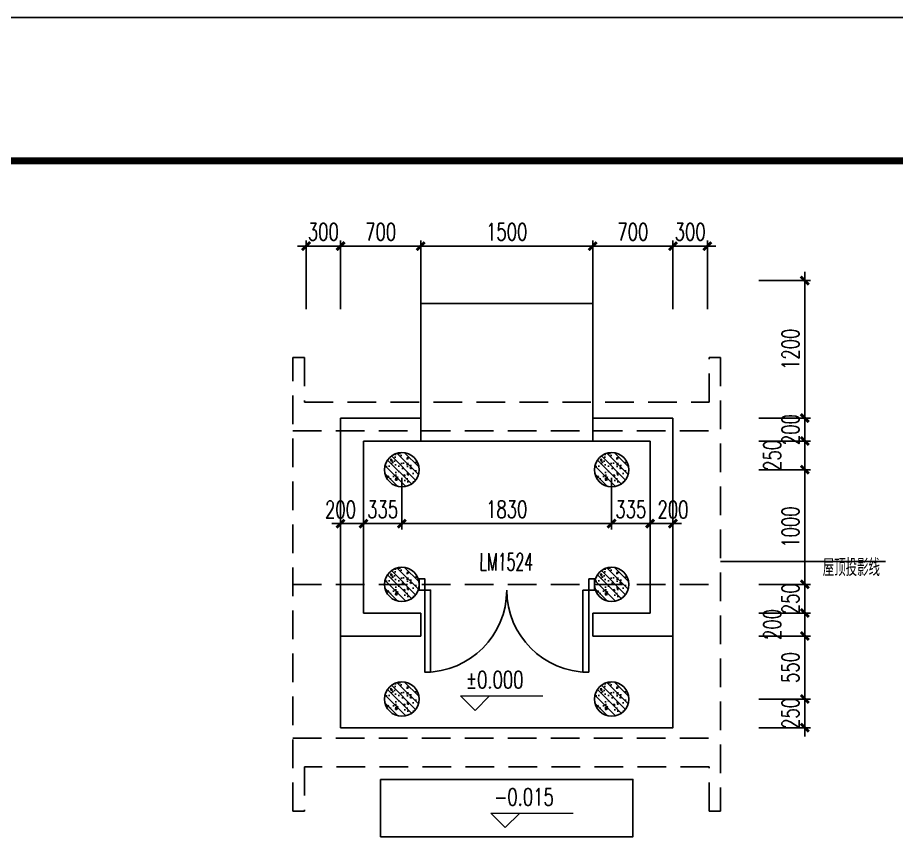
# Model space of a CAD drawing. Extents: x -336292 to -294242, y 8813 to 68263.
# Drawn here: x -314137 to -306470, y 61070 to 68263 of the extents above; entities that cross this region are included whole.
import ezdxf
from ezdxf.enums import TextEntityAlignment as Align

# ---------------------------------------------------------------- set-up
doc = ezdxf.new("R2010")
doc.units = 0
doc.header["$LTSCALE"] = 1000
doc.header["$MEASUREMENT"] = 0
doc.linetypes.add('HIDDEN', pattern=[0.375, 0.25, -0.125])
doc.layers.get('0').update_dxf_attribs({"linetype": 'CONTINUOUS'})
doc.layers.get('Defpoints').update_dxf_attribs({"linetype": 'CONTINUOUS'})
for name, color, linetype in [('A-COLUMN', 1, 'CONTINUOUS'), ('A-CONCRETE-HATCH', 252, 'CONTINUOUS'), ('A-DIM', 201, 'CONTINUOUS'), ('A-LINE', 8, 'CONTINUOUS'), ('A-NOTE', 150, 'CONTINUOUS'), ('A-PAVE', 17, 'CONTINUOUS'), ('A-ROAD', 150, 'CONTINUOUS'), ('A-ROOF', 7, 'CONTINUOUS'), ('A-WALL', 2, 'CONTINUOUS'), ('A-WINDOW', 4, 'CONTINUOUS'), ('A-WINDOW-TEXT', 93, 'CONTINUOUS'), ('图框', 7, 'CONTINUOUS')]:
    doc.layers.add(name, color=color, linetype=linetype)
doc.layers.add('A-LEVEL', color=135, linetype='CONTINUOUS', lineweight=0)
doc.styles.add('_HZTXT', font='tjromans.shx', dxfattribs={"width": 0.7, "bigfont": 'tjhztxt.shx'})
doc.styles.add('DIM_FONT', font='SIMPLEX', dxfattribs={"width": 0.7, "bigfont": 'GBCBIG'})
doc.styles.add('PRC-S', font='tjromans.shx', dxfattribs={"width": 0.7, "bigfont": 'tjhztxt.shx'})
doc.styles.add('TJHZTXT', font='tjromans.shx', dxfattribs={"width": 0.8, "bigfont": 'tjhztxt.shx'})
doc.styles.add('zjz', font='tjromans.shx', dxfattribs={"width": 0.7, "height": 500, "bigfont": 'tjhztxt.shx'})
doc.dimstyles.new('DIM100', dxfattribs={"dimscale": 100, "dimtxt": 3, "dimasz": 0.01, "dimexe": 1, "dimexo": 1, "dimgap": 1, "dimtad": 1, "dimdec": 0, "dimtxsty": 'DIM_FONT', "dimblk1": '_DIMX', "dimblk2": '_DIMX', "dimsah": 1, "dimcen": 0.01, "dimclrd": 256, "dimclre": 256, "dimclrt": 7, "dimazin": 3, "dimtfac": 1, "dimtdec": 0, "dimtix": 1, "dimtmove": 2, "dimatfit": 3, "dimldrblk": '_DIMX', "dimtzin": 5})

# ---------------------------------------------------------------- blocks, each defined once
blk = doc.blocks.new('A$C27EA7CCC')
at = {"layer": 'A-LEVEL', "linetype": 'ByBlock'}
blk.add_lwpolyline([(1018, 509), (509, 0), (0, 509), (2880, 509)], dxfattribs=at)
at = {"layer": 'A-LEVEL', "style": 'zjz', "width": 0.7}
for tag, p in [('-6.000（建筑）', (3635, 1346)), ('-6.300（结构）', (3635, 645))]:
    blk.add_attdef(tag, text='', height=600, dxfattribs=at).set_placement(p, align=Align.RIGHT)
blk = doc.blocks.new('_DIMX')
blk.add_line((-150, 0), (150, 0))
at = {"const_width": 50}
blk.add_lwpolyline([(-70, -70), (70, 70)], dxfattribs=at)
blk = doc.blocks.new('*D244')
at = {"layer": 'A-DIM', "lineweight": -2}
for p, q in [((-311619.5, 65721.2), (-311619.5, 66319.8)), ((-311319.5, 65721.2), (-311319.5, 66319.8)), ((-311620, 66269.8), (-311620.5, 66269.8)), ((-311319.5, 66269.8), (-311619.5, 66269.8)), ((-311319, 66269.8), (-311318.5, 66269.8))]:
    blk.add_line(p, q, dxfattribs=at)
at = {"layer": 'Defpoints', "color": 0}
for p in [(-311619.5, 66269.8), (-311619.5, 65671.2), (-311319.5, 65671.2)]:
    blk.add_point(p, dxfattribs=at)
at = {"layer": 'A-DIM', "lineweight": -2, "xscale": 0.5, "yscale": 0.5, "zscale": 0.5}
blk.add_blockref('_DIMX', (-311619.5, 66269.8), dxfattribs=at)
at = {"layer": 'A-DIM', "lineweight": -2, "xscale": 0.5, "yscale": 0.5, "zscale": 0.5, "rotation": 180}
blk.add_blockref('_DIMX', (-311319.5, 66269.8), dxfattribs=at)
at = {"layer": 'A-DIM', "insert": (-311469.5, 66394.8), "char_height": 150, "attachment_point": 5, "style": 'DIM_FONT'}
blk.add_mtext('\\A1;300', dxfattribs=at)
blk = doc.blocks.new('*D245')
at = {"layer": 'A-DIM', "lineweight": -2}
for p, q in [((-310619.5, 65721.2), (-310619.5, 66319.8)), ((-309119.5, 65721.2), (-309119.5, 66319.8)), ((-309120, 66269.8), (-310619, 66269.8))]:
    blk.add_line(p, q, dxfattribs=at)
at = {"layer": 'Defpoints', "color": 0}
for p in [(-310619.5, 66269.8), (-310619.5, 65671.2), (-309119.5, 65671.2)]:
    blk.add_point(p, dxfattribs=at)
at = {"layer": 'A-DIM', "lineweight": -2, "xscale": 0.5, "yscale": 0.5, "zscale": 0.5, "rotation": 180}
blk.add_blockref('_DIMX', (-310619.5, 66269.8), dxfattribs=at)
at = {"layer": 'A-DIM', "lineweight": -2, "xscale": 0.5, "yscale": 0.5, "zscale": 0.5}
blk.add_blockref('_DIMX', (-309119.5, 66269.8), dxfattribs=at)
at = {"layer": 'A-DIM', "insert": (-309869.5, 66394.8), "char_height": 150, "attachment_point": 5, "style": 'DIM_FONT'}
blk.add_mtext('\\A1;1500', dxfattribs=at)
blk = doc.blocks.new('*D246')
at = {"layer": 'A-DIM', "lineweight": -2}
for p, q in [((-308419.5, 65721.2), (-308419.5, 66319.8)), ((-308119.5, 65721.2), (-308119.5, 66319.8)), ((-308420, 66269.8), (-308420.5, 66269.8)), ((-308419.5, 66269.8), (-308119.5, 66269.8)), ((-308119, 66269.8), (-308118.5, 66269.8))]:
    blk.add_line(p, q, dxfattribs=at)
at = {"layer": 'Defpoints', "color": 0}
for p in [(-308119.5, 66269.8), (-308419.5, 65671.2), (-308119.5, 65671.2)]:
    blk.add_point(p, dxfattribs=at)
at = {"layer": 'A-DIM', "lineweight": -2, "xscale": 0.5, "yscale": 0.5, "zscale": 0.5}
blk.add_blockref('_DIMX', (-308419.5, 66269.8), dxfattribs=at)
at = {"layer": 'A-DIM', "lineweight": -2, "xscale": 0.5, "yscale": 0.5, "zscale": 0.5, "rotation": 180}
blk.add_blockref('_DIMX', (-308119.5, 66269.8), dxfattribs=at)
at = {"layer": 'A-DIM', "insert": (-308269.5, 66394.8), "char_height": 150, "attachment_point": 5, "style": 'DIM_FONT'}
blk.add_mtext('\\A1;300', dxfattribs=at)
blk = doc.blocks.new('*D247')
at = {"layer": 'A-DIM', "lineweight": -2}
for p, q in [((-311319.5, 65721.2), (-311319.5, 66319.8)), ((-310619.5, 65721.2), (-310619.5, 66319.8)), ((-310620, 66269.8), (-311319, 66269.8))]:
    blk.add_line(p, q, dxfattribs=at)
at = {"layer": 'Defpoints', "color": 0}
for p in [(-311319.5, 66269.8), (-311319.5, 65671.2), (-310619.5, 65671.2)]:
    blk.add_point(p, dxfattribs=at)
at = {"layer": 'A-DIM', "lineweight": -2, "xscale": 0.5, "yscale": 0.5, "zscale": 0.5, "rotation": 180}
blk.add_blockref('_DIMX', (-311319.5, 66269.8), dxfattribs=at)
at = {"layer": 'A-DIM', "lineweight": -2, "xscale": 0.5, "yscale": 0.5, "zscale": 0.5}
blk.add_blockref('_DIMX', (-310619.5, 66269.8), dxfattribs=at)
at = {"layer": 'A-DIM', "insert": (-310969.5, 66394.8), "char_height": 150, "attachment_point": 5, "style": 'DIM_FONT'}
blk.add_mtext('\\A1;700', dxfattribs=at)
blk = doc.blocks.new('*D248')
at = {"layer": 'A-DIM', "lineweight": -2}
for p, q in [((-309119.5, 65721.2), (-309119.5, 66319.8)), ((-308419.5, 65721.2), (-308419.5, 66319.8)), ((-308420, 66269.8), (-309119, 66269.8))]:
    blk.add_line(p, q, dxfattribs=at)
at = {"layer": 'Defpoints', "color": 0}
for p in [(-309119.5, 66269.8), (-309119.5, 65671.2), (-308419.5, 65671.2)]:
    blk.add_point(p, dxfattribs=at)
at = {"layer": 'A-DIM', "lineweight": -2, "xscale": 0.5, "yscale": 0.5, "zscale": 0.5, "rotation": 180}
blk.add_blockref('_DIMX', (-309119.5, 66269.8), dxfattribs=at)
at = {"layer": 'A-DIM', "lineweight": -2, "xscale": 0.5, "yscale": 0.5, "zscale": 0.5}
blk.add_blockref('_DIMX', (-308419.5, 66269.8), dxfattribs=at)
at = {"layer": 'A-DIM', "insert": (-308769.5, 66394.8), "char_height": 150, "attachment_point": 5, "style": 'DIM_FONT'}
blk.add_mtext('\\A1;700', dxfattribs=at)
blk = doc.blocks.new('*D249')
at = {"layer": 'A-DIM', "lineweight": -2}
for p, q in [((-307669.5, 62319.8), (-307219.5, 62319.8)), ((-307269.5, 62320.3), (-307269.5, 62320.8)), ((-307269.5, 62319.8), (-307269.5, 62069.8)), ((-307669.5, 62069.8), (-307219.5, 62069.8)), ((-307269.5, 62069.3), (-307269.5, 62068.8))]:
    blk.add_line(p, q, dxfattribs=at)
at = {"layer": 'Defpoints', "color": 0}
for p in [(-307719.5, 62319.8), (-307719.5, 62069.8), (-307269.5, 62069.8)]:
    blk.add_point(p, dxfattribs=at)
at = {"layer": 'A-DIM', "lineweight": -2, "xscale": 0.5, "yscale": 0.5, "zscale": 0.5}
for p, rotation in [((-307269.5, 62319.8), 270), ((-307269.5, 62069.8), 90)]:
    blk.add_blockref('_DIMX', p, dxfattribs=dict(at, rotation=rotation))
at = {"layer": 'A-DIM', "insert": (-307394.5, 62194.8), "char_height": 150, "attachment_point": 5, "rotation": 90, "style": 'DIM_FONT'}
blk.add_mtext('\\A1;250', dxfattribs=at)
blk = doc.blocks.new('*D250')
at = {"layer": 'A-DIM', "lineweight": -2}
for p, q in [((-307669.5, 62869.8), (-307219.5, 62869.8)), ((-307269.5, 62869.3), (-307269.5, 62320.3)), ((-307669.5, 62319.8), (-307219.5, 62319.8))]:
    blk.add_line(p, q, dxfattribs=at)
at = {"layer": 'Defpoints', "color": 0}
for p in [(-307719.5, 62869.8), (-307719.5, 62319.8), (-307269.5, 62319.8)]:
    blk.add_point(p, dxfattribs=at)
at = {"layer": 'A-DIM', "lineweight": -2, "xscale": 0.5, "yscale": 0.5, "zscale": 0.5}
for p, rotation in [((-307269.5, 62869.8), 90), ((-307269.5, 62319.8), 270)]:
    blk.add_blockref('_DIMX', p, dxfattribs=dict(at, rotation=rotation))
at = {"layer": 'A-DIM', "insert": (-307394.5, 62594.8), "char_height": 150, "attachment_point": 5, "rotation": 90, "style": 'DIM_FONT'}
blk.add_mtext('\\A1;550', dxfattribs=at)
blk = doc.blocks.new('*D251')
at = {"layer": 'A-DIM', "lineweight": -2}
for p, q in [((-307669.5, 63069.8), (-307219.5, 63069.8)), ((-307269.5, 63069.3), (-307269.5, 62870.3)), ((-307669.5, 62869.8), (-307219.5, 62869.8))]:
    blk.add_line(p, q, dxfattribs=at)
at = {"layer": 'Defpoints', "color": 0}
for p in [(-307719.5, 63069.8), (-307719.5, 62869.8), (-307269.5, 62869.8)]:
    blk.add_point(p, dxfattribs=at)
at = {"layer": 'A-DIM', "lineweight": -2, "xscale": 0.5, "yscale": 0.5, "zscale": 0.5}
for p, rotation in [((-307269.5, 63069.8), 90), ((-307269.5, 62869.8), 270)]:
    blk.add_blockref('_DIMX', p, dxfattribs=dict(at, rotation=rotation))
at = {"layer": 'A-DIM', "insert": (-307553.3, 62969.8), "char_height": 150, "attachment_point": 5, "rotation": 90, "style": 'DIM_FONT'}
blk.add_mtext('\\A1;200', dxfattribs=at)
blk = doc.blocks.new('*D252')
at = {"layer": 'A-DIM', "lineweight": -2}
for p, q in [((-307669.5, 63319.8), (-307219.5, 63319.8)), ((-307269.5, 63320.3), (-307269.5, 63320.8)), ((-307269.5, 63319.8), (-307269.5, 63069.8)), ((-307669.5, 63069.8), (-307219.5, 63069.8)), ((-307269.5, 63069.3), (-307269.5, 63068.8))]:
    blk.add_line(p, q, dxfattribs=at)
at = {"layer": 'Defpoints', "color": 0}
for p in [(-307719.5, 63319.8), (-307719.5, 63069.8), (-307269.5, 63069.8)]:
    blk.add_point(p, dxfattribs=at)
at = {"layer": 'A-DIM', "lineweight": -2, "xscale": 0.5, "yscale": 0.5, "zscale": 0.5}
for p, rotation in [((-307269.5, 63319.8), 270), ((-307269.5, 63069.8), 90)]:
    blk.add_blockref('_DIMX', p, dxfattribs=dict(at, rotation=rotation))
at = {"layer": 'A-DIM', "insert": (-307394.5, 63194.8), "char_height": 150, "attachment_point": 5, "rotation": 90, "style": 'DIM_FONT'}
blk.add_mtext('\\A1;250', dxfattribs=at)
blk = doc.blocks.new('*D253')
at = {"layer": 'A-DIM', "lineweight": -2}
for p, q in [((-307669.5, 64319.8), (-307219.5, 64319.8)), ((-307269.5, 64319.3), (-307269.5, 63320.3)), ((-307669.5, 63319.8), (-307219.5, 63319.8))]:
    blk.add_line(p, q, dxfattribs=at)
at = {"layer": 'Defpoints', "color": 0}
for p in [(-307719.5, 64319.8), (-307719.5, 63319.8), (-307269.5, 63319.8)]:
    blk.add_point(p, dxfattribs=at)
at = {"layer": 'A-DIM', "lineweight": -2, "xscale": 0.5, "yscale": 0.5, "zscale": 0.5}
for p, rotation in [((-307269.5, 64319.8), 90), ((-307269.5, 63319.8), 270)]:
    blk.add_blockref('_DIMX', p, dxfattribs=dict(at, rotation=rotation))
at = {"layer": 'A-DIM', "insert": (-307394.5, 63819.8), "char_height": 150, "attachment_point": 5, "rotation": 90, "style": 'DIM_FONT'}
blk.add_mtext('\\A1;1000', dxfattribs=at)
blk = doc.blocks.new('*D254')
at = {"layer": 'A-DIM', "lineweight": -2}
for p, q in [((-307669.5, 64569.8), (-307219.5, 64569.8)), ((-307269.5, 64569.3), (-307269.5, 64320.3)), ((-307669.5, 64319.8), (-307219.5, 64319.8))]:
    blk.add_line(p, q, dxfattribs=at)
at = {"layer": 'Defpoints', "color": 0}
for p in [(-307719.5, 64569.8), (-307719.5, 64319.8), (-307269.5, 64319.8)]:
    blk.add_point(p, dxfattribs=at)
at = {"layer": 'A-DIM', "lineweight": -2, "xscale": 0.5, "yscale": 0.5, "zscale": 0.5}
for p, rotation in [((-307269.5, 64569.8), 90), ((-307269.5, 64319.8), 270)]:
    blk.add_blockref('_DIMX', p, dxfattribs=dict(at, rotation=rotation))
at = {"layer": 'A-DIM', "insert": (-307553.3, 64444.8), "char_height": 150, "attachment_point": 5, "rotation": 90, "style": 'DIM_FONT'}
blk.add_mtext('\\A1;250', dxfattribs=at)
blk = doc.blocks.new('*D255')
at = {"layer": 'A-DIM', "lineweight": -2}
for p, q in [((-307669.5, 64769.8), (-307219.5, 64769.8)), ((-307269.5, 64770.3), (-307269.5, 64770.8)), ((-307269.5, 64769.8), (-307269.5, 64569.8)), ((-307669.5, 64569.8), (-307219.5, 64569.8)), ((-307269.5, 64569.3), (-307269.5, 64568.8))]:
    blk.add_line(p, q, dxfattribs=at)
at = {"layer": 'Defpoints', "color": 0}
for p in [(-307719.5, 64769.8), (-307719.5, 64569.8), (-307269.5, 64569.8)]:
    blk.add_point(p, dxfattribs=at)
at = {"layer": 'A-DIM', "lineweight": -2, "xscale": 0.5, "yscale": 0.5, "zscale": 0.5}
for p, rotation in [((-307269.5, 64769.8), 270), ((-307269.5, 64569.8), 90)]:
    blk.add_blockref('_DIMX', p, dxfattribs=dict(at, rotation=rotation))
at = {"layer": 'A-DIM', "insert": (-307394.5, 64669.8), "char_height": 150, "attachment_point": 5, "rotation": 90, "style": 'DIM_FONT'}
blk.add_mtext('\\A1;200', dxfattribs=at)
blk = doc.blocks.new('*D256')
at = {"layer": 'A-DIM', "lineweight": -2}
for p, q in [((-307669.5, 65969.8), (-307219.5, 65969.8)), ((-307269.5, 65969.3), (-307269.5, 64770.3)), ((-307669.5, 64769.8), (-307219.5, 64769.8))]:
    blk.add_line(p, q, dxfattribs=at)
at = {"layer": 'Defpoints', "color": 0}
for p in [(-307719.5, 65969.8), (-307719.5, 64769.8), (-307269.5, 64769.8)]:
    blk.add_point(p, dxfattribs=at)
at = {"layer": 'A-DIM', "lineweight": -2, "xscale": 0.5, "yscale": 0.5, "zscale": 0.5}
for p, rotation in [((-307269.5, 65969.8), 90), ((-307269.5, 64769.8), 270)]:
    blk.add_blockref('_DIMX', p, dxfattribs=dict(at, rotation=rotation))
at = {"layer": 'A-DIM', "insert": (-307394.5, 65369.8), "char_height": 150, "attachment_point": 5, "rotation": 90, "style": 'DIM_FONT'}
blk.add_mtext('\\A1;1200', dxfattribs=at)
blk = doc.blocks.new('*D257')
at = {"layer": 'A-DIM', "lineweight": -2}
for p, q in [((-311319.5, 64249.8), (-311319.5, 63799.8)), ((-311119.5, 64249.8), (-311119.5, 63799.8)), ((-311319, 63849.8), (-311120, 63849.8))]:
    blk.add_line(p, q, dxfattribs=at)
at = {"layer": 'Defpoints', "color": 0}
for p in [(-311319.5, 64299.8), (-311119.5, 64299.8), (-311119.5, 63849.8)]:
    blk.add_point(p, dxfattribs=at)
at = {"layer": 'A-DIM', "lineweight": -2, "xscale": 0.5, "yscale": 0.5, "zscale": 0.5, "rotation": 180}
blk.add_blockref('_DIMX', (-311319.5, 63849.8), dxfattribs=at)
at = {"layer": 'A-DIM', "lineweight": -2, "xscale": 0.5, "yscale": 0.5, "zscale": 0.5}
blk.add_blockref('_DIMX', (-311119.5, 63849.8), dxfattribs=at)
at = {"layer": 'A-DIM', "insert": (-311319.5, 63972.3), "char_height": 150, "attachment_point": 5, "style": 'DIM_FONT'}
blk.add_mtext('\\A1;200', dxfattribs=at)
blk = doc.blocks.new('*D258')
at = {"layer": 'A-DIM', "lineweight": -2}
for p, q in [((-311119.5, 64249.8), (-311119.5, 63799.8)), ((-310784.5, 64249.8), (-310784.5, 63799.8)), ((-311120, 63849.8), (-311120.5, 63849.8)), ((-311119.5, 63849.8), (-310784.5, 63849.8)), ((-310784, 63849.8), (-310783.5, 63849.8))]:
    blk.add_line(p, q, dxfattribs=at)
at = {"layer": 'Defpoints', "color": 0}
for p in [(-311119.5, 64299.8), (-310784.5, 64299.8), (-310784.5, 63849.8)]:
    blk.add_point(p, dxfattribs=at)
at = {"layer": 'A-DIM', "lineweight": -2, "xscale": 0.5, "yscale": 0.5, "zscale": 0.5}
blk.add_blockref('_DIMX', (-311119.5, 63849.8), dxfattribs=at)
at = {"layer": 'A-DIM', "lineweight": -2, "xscale": 0.5, "yscale": 0.5, "zscale": 0.5, "rotation": 180}
blk.add_blockref('_DIMX', (-310784.5, 63849.8), dxfattribs=at)
at = {"layer": 'A-DIM', "insert": (-310952, 63974.8), "char_height": 150, "attachment_point": 5, "style": 'DIM_FONT'}
blk.add_mtext('\\A1;335', dxfattribs=at)
blk = doc.blocks.new('*D259')
at = {"layer": 'A-DIM', "lineweight": -2}
for p, q in [((-310784.5, 64249.8), (-310784.5, 63799.8)), ((-308954.5, 64249.8), (-308954.5, 63799.8)), ((-310784, 63849.8), (-308955, 63849.8))]:
    blk.add_line(p, q, dxfattribs=at)
at = {"layer": 'Defpoints', "color": 0}
for p in [(-310784.5, 64299.8), (-308954.5, 64299.8), (-308954.5, 63849.8)]:
    blk.add_point(p, dxfattribs=at)
at = {"layer": 'A-DIM', "lineweight": -2, "xscale": 0.5, "yscale": 0.5, "zscale": 0.5, "rotation": 180}
blk.add_blockref('_DIMX', (-310784.5, 63849.8), dxfattribs=at)
at = {"layer": 'A-DIM', "lineweight": -2, "xscale": 0.5, "yscale": 0.5, "zscale": 0.5}
blk.add_blockref('_DIMX', (-308954.5, 63849.8), dxfattribs=at)
at = {"layer": 'A-DIM', "insert": (-309869.5, 63974.8), "char_height": 150, "attachment_point": 5, "style": 'DIM_FONT'}
blk.add_mtext('\\A1;1830', dxfattribs=at)
blk = doc.blocks.new('*D260')
at = {"layer": 'A-DIM', "lineweight": -2}
for p, q in [((-308954.5, 64249.8), (-308954.5, 63799.8)), ((-308619.5, 64249.8), (-308619.5, 63799.8)), ((-308955, 63849.8), (-308955.5, 63849.8)), ((-308954.5, 63849.8), (-308619.5, 63849.8)), ((-308619, 63849.8), (-308618.5, 63849.8))]:
    blk.add_line(p, q, dxfattribs=at)
at = {"layer": 'Defpoints', "color": 0}
for p in [(-308954.5, 64299.8), (-308619.5, 64299.8), (-308619.5, 63849.8)]:
    blk.add_point(p, dxfattribs=at)
at = {"layer": 'A-DIM', "lineweight": -2, "xscale": 0.5, "yscale": 0.5, "zscale": 0.5}
blk.add_blockref('_DIMX', (-308954.5, 63849.8), dxfattribs=at)
at = {"layer": 'A-DIM', "lineweight": -2, "xscale": 0.5, "yscale": 0.5, "zscale": 0.5, "rotation": 180}
blk.add_blockref('_DIMX', (-308619.5, 63849.8), dxfattribs=at)
at = {"layer": 'A-DIM', "insert": (-308787, 63974.8), "char_height": 150, "attachment_point": 5, "style": 'DIM_FONT'}
blk.add_mtext('\\A1;335', dxfattribs=at)
blk = doc.blocks.new('*D261')
at = {"layer": 'A-DIM', "lineweight": -2}
for p, q in [((-308619.5, 64249.8), (-308619.5, 63799.8)), ((-308419.5, 64249.8), (-308419.5, 63799.8)), ((-308619, 63849.8), (-308420, 63849.8))]:
    blk.add_line(p, q, dxfattribs=at)
at = {"layer": 'Defpoints', "color": 0}
for p in [(-308619.5, 64299.8), (-308419.5, 64299.8), (-308419.5, 63849.8)]:
    blk.add_point(p, dxfattribs=at)
at = {"layer": 'A-DIM', "lineweight": -2, "xscale": 0.5, "yscale": 0.5, "zscale": 0.5, "rotation": 180}
blk.add_blockref('_DIMX', (-308619.5, 63849.8), dxfattribs=at)
at = {"layer": 'A-DIM', "lineweight": -2, "xscale": 0.5, "yscale": 0.5, "zscale": 0.5}
blk.add_blockref('_DIMX', (-308419.5, 63849.8), dxfattribs=at)
at = {"layer": 'A-DIM', "insert": (-308419.5, 63972.3), "char_height": 150, "attachment_point": 5, "style": 'DIM_FONT'}
blk.add_mtext('\\A1;200', dxfattribs=at)
blk = doc.blocks.new('TJAD_TK_A0')
at = {"layer": '图框'}
blk.add_line((973, -441.7), (973, 399.3), dxfattribs=at)
at = {"layer": '图框', "const_width": 1.2}
blk.add_lwpolyline([(2152, -431.7), (2152, 389.3), (998, 389.3), (998, -431.7)], close=True, dxfattribs=at)

msp = doc.modelspace()

# ---------------------------------------------------------------- hatches: boundary and pattern name
at = {"layer": 'A-CONCRETE-HATCH'}
h = msp.add_hatch(dxfattribs=at)
h.set_pattern_fill('钢筋混凝土', color=256, scale=20, angle=-180, style=0)
h.set_pattern_definition([(135, (-421420.764, 55768.43), (35.35534, 35.35534), []), (130, (-421420.76, 55768.43), (-143.45204, -12.55043), [15, -165]), (185, (-421420.76, 55768.43), (27.75027, 150.43843), [12, -132]), (79.5486, (-421432.72, 55767.38), (-115.70188, 137.8879), [12.74804, -140.22842]), (133.8158, (-421420.76, 55808.43), (-213.4482, -33.1038), [22.5, -247.5]), (83.3644, (-421438.55, 55805.67), (-186.93254, 194.82357), [19.12206, -210.3426]), (188.8158, (-421420.76, 55808.43), (-186.9324, 194.8237), [18, -198]), (159, (-421440.76, 55798.43), (-119.38141, -80.52378), [15, -165]), (214, (-421440.76, 55798.43), (-48.66307, 145.03), [12, -132]), (108.5486, (-421450.71, 55791.72), (-168.04453, 64.5061), [12.74804, -140.22842]), (142.5, (-421420.764, 55768.43), (-2.43197, 66.57877), [0, -130.4, 0, -134, 0, -132.5]), (172.5, (-421420.764, 55768.43), (-52.613907, 78.882342), [0, -76.4, 0, -127.4, 0, -50.5]), (212.5, (-421376.164, 55768.43), (-106.764487, -4.510974), [0, -50, 0, -156, 0, -207]), (222.5, (-421356.16, 55768.43), (-116.63723, 20.021), [0, -65, 0, -103.6, 0, -147])])
edge = h.paths.add_edge_path()
edge.add_arc((-310784.5, 64319.8), 150, -90, 270, ccw=False)
h = msp.add_hatch(dxfattribs=at)
h.set_pattern_fill('钢筋混凝土', color=256, scale=20, angle=-180, style=0)
h.set_pattern_definition([(135, (-419590.764, 55768.43), (35.35534, 35.35534), []), (130, (-419590.76, 55768.43), (-143.45204, -12.55043), [15, -165]), (185, (-419590.76, 55768.43), (27.75027, 150.43843), [12, -132]), (79.5486, (-419602.72, 55767.38), (-115.70188, 137.8879), [12.74804, -140.22842]), (133.8158, (-419590.76, 55808.43), (-213.4482, -33.1038), [22.5, -247.5]), (83.3644, (-419608.55, 55805.67), (-186.93254, 194.82357), [19.12206, -210.3426]), (188.8158, (-419590.76, 55808.43), (-186.9324, 194.8237), [18, -198]), (159, (-419610.76, 55798.43), (-119.38141, -80.52378), [15, -165]), (214, (-419610.76, 55798.43), (-48.66307, 145.03), [12, -132]), (108.5486, (-419620.71, 55791.72), (-168.04453, 64.5061), [12.74804, -140.22842]), (142.5, (-419590.764, 55768.43), (-2.43197, 66.57877), [0, -130.4, 0, -134, 0, -132.5]), (172.5, (-419590.764, 55768.43), (-52.613907, 78.882342), [0, -76.4, 0, -127.4, 0, -50.5]), (212.5, (-419546.164, 55768.43), (-106.764487, -4.510974), [0, -50, 0, -156, 0, -207]), (222.5, (-419526.16, 55768.43), (-116.63723, 20.021), [0, -65, 0, -103.6, 0, -147])])
edge = h.paths.add_edge_path()
edge.add_arc((-308954.5, 64319.8), 150, -90, 270, ccw=False)
h = msp.add_hatch(dxfattribs=at)
h.set_pattern_fill('钢筋混凝土', color=256, scale=20, angle=-180, style=0)
h.set_pattern_definition([(135, (-421420.764, 54768.43), (35.35534, 35.35534), []), (130, (-421420.76, 54768.43), (-143.45204, -12.55043), [15, -165]), (185, (-421420.76, 54768.43), (27.75027, 150.43843), [12, -132]), (79.5486, (-421432.72, 54767.38), (-115.70188, 137.8879), [12.74804, -140.22842]), (133.8158, (-421420.76, 54808.43), (-213.4482, -33.1038), [22.5, -247.5]), (83.3644, (-421438.55, 54805.67), (-186.93254, 194.82357), [19.12206, -210.3426]), (188.8158, (-421420.76, 54808.43), (-186.9324, 194.8237), [18, -198]), (159, (-421440.76, 54798.43), (-119.38141, -80.52378), [15, -165]), (214, (-421440.76, 54798.43), (-48.66307, 145.03), [12, -132]), (108.5486, (-421450.71, 54791.72), (-168.04453, 64.5061), [12.74804, -140.22842]), (142.5, (-421420.764, 54768.43), (-2.43197, 66.57877), [0, -130.4, 0, -134, 0, -132.5]), (172.5, (-421420.764, 54768.43), (-52.613907, 78.882342), [0, -76.4, 0, -127.4, 0, -50.5]), (212.5, (-421376.164, 54768.43), (-106.764487, -4.510974), [0, -50, 0, -156, 0, -207]), (222.5, (-421356.16, 54768.43), (-116.63723, 20.021), [0, -65, 0, -103.6, 0, -147])])
edge = h.paths.add_edge_path()
edge.add_arc((-310784.5, 63319.8), 150, -90, 270, ccw=False)
h = msp.add_hatch(dxfattribs=at)
h.set_pattern_fill('钢筋混凝土', color=256, scale=20, angle=-180, style=0)
h.set_pattern_definition([(135, (-419590.764, 54768.43), (35.35534, 35.35534), []), (130, (-419590.76, 54768.43), (-143.45204, -12.55043), [15, -165]), (185, (-419590.76, 54768.43), (27.75027, 150.43843), [12, -132]), (79.5486, (-419602.72, 54767.38), (-115.70188, 137.8879), [12.74804, -140.22842]), (133.8158, (-419590.76, 54808.43), (-213.4482, -33.1038), [22.5, -247.5]), (83.3644, (-419608.55, 54805.67), (-186.93254, 194.82357), [19.12206, -210.3426]), (188.8158, (-419590.76, 54808.43), (-186.9324, 194.8237), [18, -198]), (159, (-419610.76, 54798.43), (-119.38141, -80.52378), [15, -165]), (214, (-419610.76, 54798.43), (-48.66307, 145.03), [12, -132]), (108.5486, (-419620.71, 54791.72), (-168.04453, 64.5061), [12.74804, -140.22842]), (142.5, (-419590.764, 54768.43), (-2.43197, 66.57877), [0, -130.4, 0, -134, 0, -132.5]), (172.5, (-419590.764, 54768.43), (-52.613907, 78.882342), [0, -76.4, 0, -127.4, 0, -50.5]), (212.5, (-419546.164, 54768.43), (-106.764487, -4.510974), [0, -50, 0, -156, 0, -207]), (222.5, (-419526.16, 54768.43), (-116.63723, 20.021), [0, -65, 0, -103.6, 0, -147])])
edge = h.paths.add_edge_path()
edge.add_arc((-308954.5, 63319.8), 150, -90, 270, ccw=False)
h = msp.add_hatch(dxfattribs=at)
h.set_pattern_fill('钢筋混凝土', color=256, scale=20, angle=-180, style=0)
h.set_pattern_definition([(135, (-421420.764, 53768.43), (35.35534, 35.35534), []), (130, (-421420.76, 53768.43), (-143.45204, -12.55043), [15, -165]), (185, (-421420.76, 53768.43), (27.75027, 150.43843), [12, -132]), (79.5486, (-421432.72, 53767.38), (-115.70188, 137.8879), [12.74804, -140.22842]), (133.8158, (-421420.76, 53808.43), (-213.4482, -33.1038), [22.5, -247.5]), (83.3644, (-421438.55, 53805.67), (-186.93254, 194.82357), [19.12206, -210.3426]), (188.8158, (-421420.76, 53808.43), (-186.9324, 194.8237), [18, -198]), (159, (-421440.76, 53798.43), (-119.38141, -80.52378), [15, -165]), (214, (-421440.76, 53798.43), (-48.66307, 145.03), [12, -132]), (108.5486, (-421450.71, 53791.72), (-168.04453, 64.5061), [12.74804, -140.22842]), (142.5, (-421420.764, 53768.43), (-2.43197, 66.57877), [0, -130.4, 0, -134, 0, -132.5]), (172.5, (-421420.764, 53768.43), (-52.613907, 78.882342), [0, -76.4, 0, -127.4, 0, -50.5]), (212.5, (-421376.164, 53768.43), (-106.764487, -4.510974), [0, -50, 0, -156, 0, -207]), (222.5, (-421356.16, 53768.43), (-116.63723, 20.021), [0, -65, 0, -103.6, 0, -147])])
edge = h.paths.add_edge_path()
edge.add_arc((-310784.5, 62319.8), 150, -90, 270, ccw=False)
h = msp.add_hatch(dxfattribs=at)
h.set_pattern_fill('钢筋混凝土', color=256, scale=20, angle=-180, style=0)
h.set_pattern_definition([(135, (-419590.764, 53768.43), (35.35534, 35.35534), []), (130, (-419590.76, 53768.43), (-143.45204, -12.55043), [15, -165]), (185, (-419590.76, 53768.43), (27.75027, 150.43843), [12, -132]), (79.5486, (-419602.72, 53767.38), (-115.70188, 137.8879), [12.74804, -140.22842]), (133.8158, (-419590.76, 53808.43), (-213.4482, -33.1038), [22.5, -247.5]), (83.3644, (-419608.55, 53805.67), (-186.93254, 194.82357), [19.12206, -210.3426]), (188.8158, (-419590.76, 53808.43), (-186.9324, 194.8237), [18, -198]), (159, (-419610.76, 53798.43), (-119.38141, -80.52378), [15, -165]), (214, (-419610.76, 53798.43), (-48.66307, 145.03), [12, -132]), (108.5486, (-419620.71, 53791.72), (-168.04453, 64.5061), [12.74804, -140.22842]), (142.5, (-419590.764, 53768.43), (-2.43197, 66.57877), [0, -130.4, 0, -134, 0, -132.5]), (172.5, (-419590.764, 53768.43), (-52.613907, 78.882342), [0, -76.4, 0, -127.4, 0, -50.5]), (212.5, (-419546.164, 53768.43), (-106.764487, -4.510974), [0, -50, 0, -156, 0, -207]), (222.5, (-419526.16, 53768.43), (-116.63723, 20.021), [0, -65, 0, -103.6, 0, -147])])
edge = h.paths.add_edge_path()
edge.add_arc((-308954.5, 62319.8), 150, -90, 270, ccw=False)

# ---------------------------------------------------------------- linework, layer by layer
at = {"layer": 'A-COLUMN'}
for centre in [(-310784.5, 64319.8), (-308954.5, 64319.8), (-310784.5, 63319.8), (-308954.5, 63319.8), (-310784.5, 62319.8), (-308954.5, 62319.8)]:
    msp.add_circle(centre, 150, dxfattribs=at)
at = {"layer": 'A-LINE'}
msp.add_lwpolyline([(-310619.5, 64769.8), (-310619.5, 65769.8), (-309119.5, 65769.8), (-309119.5, 64769.8)], dxfattribs=at)
at = {"layer": 'A-NOTE'}
msp.add_lwpolyline([(-308004.5, 63519.8), (-307493.7, 63519.8), (-306564.4, 63519.8)], dxfattribs=at)
at = {"layer": 'A-PAVE'}
msp.add_lwpolyline([(-310969.5, 61619.8), (-308769.5, 61619.8), (-308769.5, 61119.8), (-310969.5, 61119.8)], close=True, dxfattribs=at)
at = {"layer": 'A-ROAD', "ltscale": 5}
msp.add_line((-309119.5, 64569.8), (-310619.5, 64569.8), dxfattribs=at)
msp.add_lwpolyline([(-311319.5, 62869.8), (-311319.5, 62069.8), (-308419.5, 62069.8), (-308419.5, 62869.8)], dxfattribs=at)
at = {"layer": 'A-ROOF', "linetype": 'HIDDEN'}
for p, q in [((-311734.5, 64659.8), (-308004.5, 64659.8)), ((-311734.5, 63319.8), (-308004.5, 63319.8)), ((-311734.5, 61979.8), (-308004.5, 61979.8))]:
    msp.add_line(p, q, dxfattribs=at)
msp.add_lwpolyline([(-311734.5, 61342.3), (-311734.5, 65297.4), (-311634.5, 65297.4), (-311634.5, 64909.8), (-308104.5, 64909.8), (-308104.5, 65297.4), (-308004.5, 65297.4), (-308004.5, 61342.3), (-308104.5, 61342.3), (-308104.5, 61729.8), (-311634.5, 61729.8), (-311634.5, 61342.3)], close=True, dxfattribs=at)
at = {"layer": 'A-WALL'}
for p, q in [((-311319.5, 62869.8), (-311319.5, 64769.8)), ((-310619.5, 64769.8), (-311319.5, 64769.8)), ((-310619.5, 64569.8), (-310619.5, 64769.8)), ((-309119.5, 64569.8), (-309119.5, 64769.8)), ((-309119.5, 64769.8), (-308419.5, 64769.8)), ((-308419.5, 62869.8), (-308419.5, 64769.8)), ((-310619.5, 64569.8), (-311119.5, 64569.8)), ((-311119.5, 64569.8), (-311119.5, 63069.8)), ((-309119.5, 64569.8), (-308619.5, 64569.8)), ((-308619.5, 64569.8), (-308619.5, 63069.8)), ((-310619.5, 63069.8), (-311119.5, 63069.8)), ((-310619.5, 63069.8), (-310619.5, 62869.8)), ((-309119.5, 63069.8), (-309119.5, 62869.8)), ((-309119.5, 63069.8), (-308619.5, 63069.8)), ((-310619.5, 62869.8), (-311319.5, 62869.8)), ((-309119.5, 62869.8), (-308419.5, 62869.8))]:
    msp.add_line(p, q, dxfattribs=at)
at = {"layer": 'A-WINDOW'}
for points in [[(-310634.5, 63369.8), (-310584.5, 63369.8), (-310584.5, 63269.8), (-310634.5, 63269.8)], [(-309154.5, 63369.8), (-309104.5, 63369.8), (-309104.5, 63269.8), (-309154.5, 63269.8)], [(-310584.5, 63269.8), (-310584.5, 62554.8), (-310534.5, 62554.8), (-310534.5, 63269.8)], [(-309204.5, 63269.8), (-309204.5, 62554.8), (-309154.5, 62554.8), (-309154.5, 63269.8)]]:
    msp.add_lwpolyline(points, close=True, dxfattribs=at)
for centre, start, end in [((-310584.5, 63269.8), 270, 0), ((-309154.5, 63269.8), 180, 270)]:
    msp.add_arc(centre, 715, start, end, dxfattribs=at)

# ---------------------------------------------------------------- block references
at = {"layer": 'A-LEVEL'}
ref = msp.add_blockref('A$C27EA7CCC', (-310273.5, 62221.2), dxfattribs=dict(at, xscale=0.25, yscale=0.25, zscale=0.25))
ref.add_attrib('-6.000（建筑）', '%%p0.000', dxfattribs={"height": 150, "style": 'TJHZTXT', "width": 0.7}).set_placement((-309723, 62413.6), align=Align.RIGHT)
at = {"layer": 'A-LEVEL', "linetype": 'ByBlock'}
ref = msp.add_blockref('A$C27EA7CCC', (-310009.2, 61198.7), dxfattribs=dict(at, xscale=0.25, yscale=0.25, zscale=0.25))
ref.add_attrib('-6.000（建筑）', '-0.015', dxfattribs={"height": 150, "style": 'TJHZTXT', "width": 0.7}).set_placement((-309458.7, 61391.1), align=Align.RIGHT)
at = {"layer": '图框', "xscale": 50, "yscale": 50, "zscale": 50, "rotation": 270}
msp.add_blockref('TJAD_TK_A0', (-314207.3, 116912.9), dxfattribs=at)

# ---------------------------------------------------------------- texts
at = {"layer": 'A-NOTE', "style": 'PRC-S', "width": 0.7}
msp.add_text('屋顶投影线', height=150, rotation=0, dxfattribs=at).set_placement((-307112.5, 63392.1))
at = {"layer": 'A-WINDOW-TEXT', "style": '_HZTXT', "oblique": 0.6, "width": 0.6}
msp.add_text('LM1524', height=150, dxfattribs=at).set_placement((-310106.8, 63440.9))

# ---------------------------------------------------------------- dimensions: what is measured, and where the dimension line sits
at = {"layer": 'A-DIM'}
for base, p1, p2, picture, middle in [((-311619.5, 66269.8), (-311319.5, 65671.2), (-311619.5, 65671.2), '*D244', (-311469.5, 66394.8)), ((-311319.5, 66269.8), (-310619.5, 65671.2), (-311319.5, 65671.2), '*D247', (-310969.5, 66394.8)), ((-310619.5, 66269.8), (-309119.5, 65671.2), (-310619.5, 65671.2), '*D245', (-309869.5, 66394.8)), ((-309119.5, 66269.8), (-308419.5, 65671.2), (-309119.5, 65671.2), '*D248', (-308769.5, 66394.8))]:
    dim = msp.add_linear_dim(base=base, p1=p1, p2=p2, dimstyle='DIM100', override={"dimscale": 50, "dimclrt": 256}, dxfattribs=at)
    dim.commit()
    dim.dimension.update_dxf_attribs({"geometry": picture, "text_midpoint": middle})
for p1, p2, distance, picture, middle in [((-308419.5, 65671.2), (-308119.5, 65671.2), 598.6, '*D246', (-308269.5, 66394.8)), ((-307719.5, 65969.8), (-307719.5, 64769.8), 450, '*D256', (-307394.5, 65369.8)), ((-307719.5, 64769.8), (-307719.5, 64569.8), 450, '*D255', (-307394.5, 64669.8)), ((-307719.5, 64319.8), (-307719.5, 63319.8), 450, '*D253', (-307394.5, 63819.8)), ((-311119.5, 64299.8), (-310784.5, 64299.8), -450, '*D258', (-310952, 63974.8)), ((-310784.5, 64299.8), (-308954.5, 64299.8), -450, '*D259', (-309869.5, 63974.8)), ((-308954.5, 64299.8), (-308619.5, 64299.8), -450, '*D260', (-308787, 63974.8)), ((-307719.5, 63319.8), (-307719.5, 63069.8), 450, '*D252', (-307394.5, 63194.8)), ((-307719.5, 62869.8), (-307719.5, 62319.8), 450, '*D250', (-307394.5, 62594.8)), ((-307719.5, 62319.8), (-307719.5, 62069.8), 450, '*D249', (-307394.5, 62194.8))]:
    dim = msp.add_aligned_dim(p1=p1, p2=p2, distance=distance, dimstyle='DIM100', override={"dimscale": 50, "dimclrt": 256}, dxfattribs=at)
    dim.commit()
    dim.dimension.update_dxf_attribs({"geometry": picture, "text_midpoint": middle})
for base, p1, p2, angle, picture, middle in [((-307269.5, 64319.8), (-307719.5, 64569.8), (-307719.5, 64319.8), 270, '*D254', (-307553.3, 64444.8)), ((-311119.5, 63849.8), (-311319.5, 64299.8), (-311119.5, 64299.8), 0, '*D257', (-311319.5, 63972.3)), ((-308419.5, 63849.8), (-308619.5, 64299.8), (-308419.5, 64299.8), 0, '*D261', (-308419.5, 63972.3)), ((-307269.5, 62869.8), (-307719.5, 63069.8), (-307719.5, 62869.8), 270, '*D251', (-307553.3, 62969.8))]:
    dim = msp.add_linear_dim(base=base, p1=p1, p2=p2, angle=angle, dimstyle='DIM100', override={"dimscale": 50, "dimclrt": 256}, dxfattribs=at)
    dim.commit()
    dim.dimension.update_dxf_attribs({"geometry": picture, "text_midpoint": middle, "dimtype": 129})

doc.saveas('drawing.dxf')
